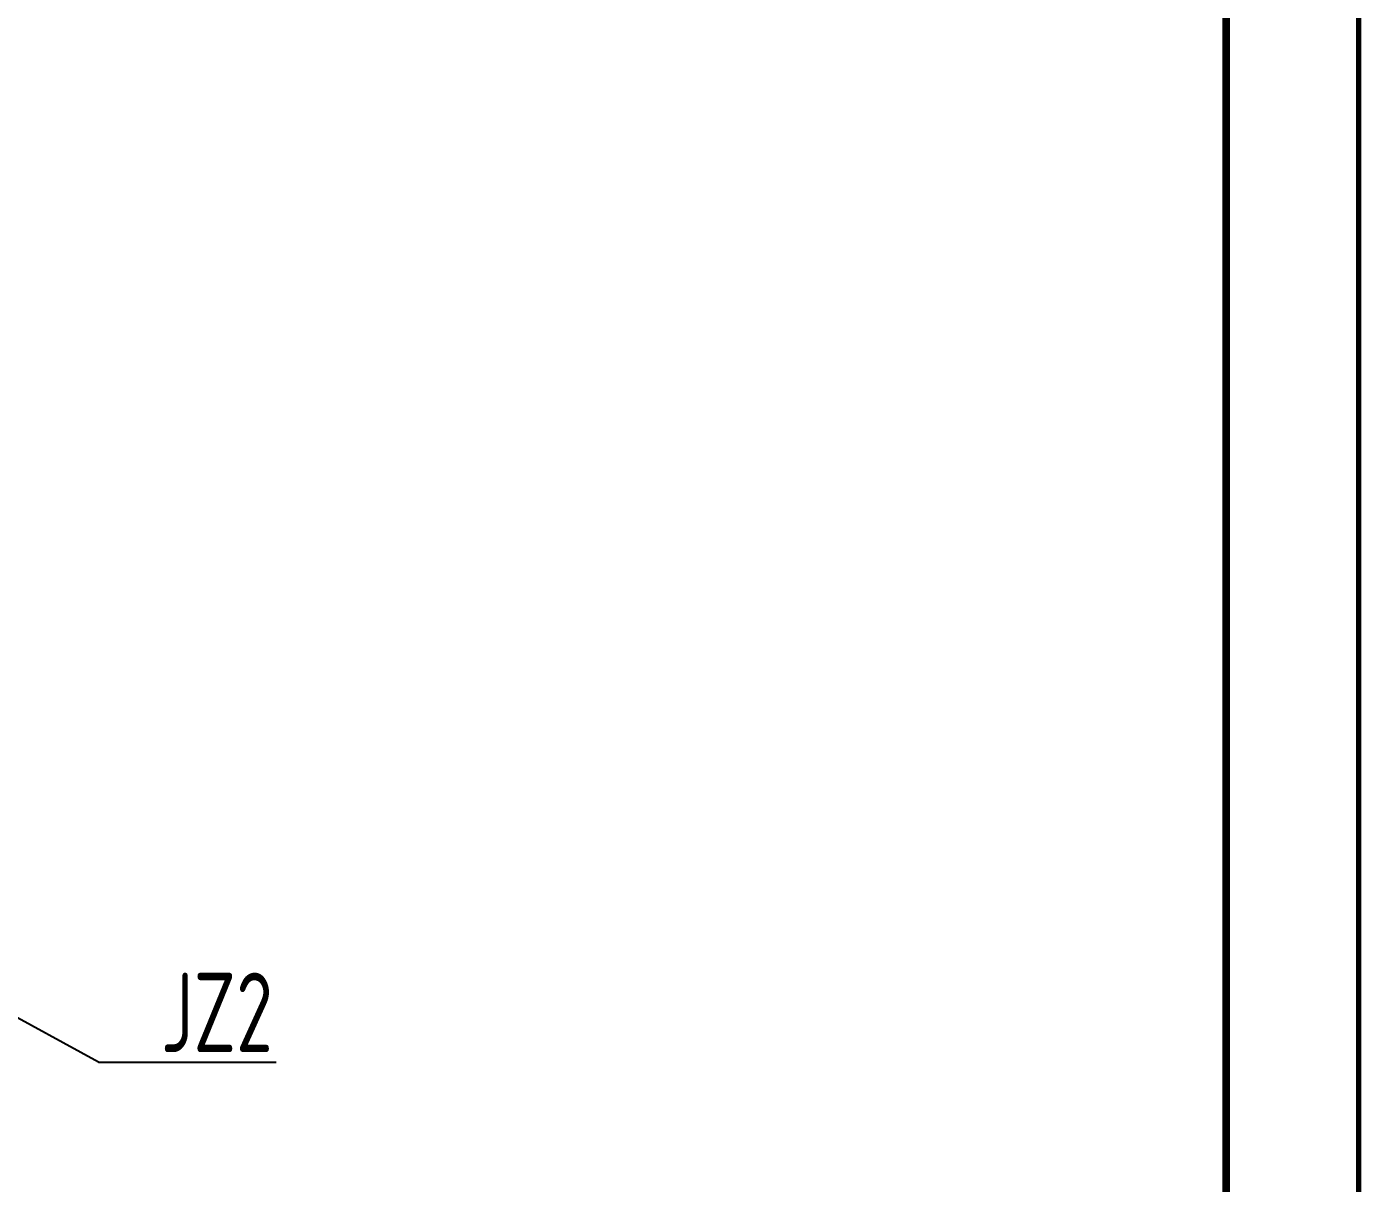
# Model space of a CAD drawing. Extents: x 447413 to 2975780, y -1432727 to 1301644.
# Drawn here: x 2728257 to 2743378, y 65025 to 78130 of the extents above; entities that cross this region are included whole.
import ezdxf
from ezdxf.enums import TextEntityAlignment as Align

# ---------------------------------------------------------------- set-up
doc = ezdxf.new("R2010")
doc.units = 0
doc.header["$LTSCALE"] = 1000
doc.header["$MEASUREMENT"] = 0
for name, color, linetype in [('图框', 253, 'Continuous'), ('焊缝标注', 253, 'Continuous'), ('螺栓孔标注', 253, 'Continuous')]:
    doc.layers.add(name, color=color, linetype=linetype)
doc.styles.add('PkpmHz', font='Pkpmeng', dxfattribs={"width": 0.6, "bigfont": 'hztxt'})

# ---------------------------------------------------------------- blocks, each defined once
blk = doc.blocks.new('A$C6B0021A6')
at = {"layer": '图框', "color": 2, "const_width": 40, "elevation": -84000}
blk.add_lwpolyline([(20, 84120), (118920, 84120), (118920, 20), (20, 20)], close=True, dxfattribs=at)
at = {"layer": '图框', "color": 153, "const_width": 58, "elevation": -84000}
blk.add_lwpolyline([(111420, 1020), (2520, 1020), (2520, 83120), (111420, 83120)], close=True, dxfattribs=at)

msp = doc.modelspace()

# ---------------------------------------------------------------- linework, layer by layer
at = {"layer": '螺栓孔标注', "ltscale": 100}
for q in [(2726803.3, 67633.4, 252000), (2731082.9, 66398.7, 252000)]:
    msp.add_line((2729071.9, 66398.7, 252000), q, dxfattribs=at)

# ---------------------------------------------------------------- block references
at = {"xscale": 1.5, "yscale": 1.5, "zscale": 1.5, "rotation": 270}
msp.add_blockref('A$C6B0021A6', (2617168.3, 230330.5, 252000), dxfattribs=at)

# ---------------------------------------------------------------- texts
at = {"layer": '焊缝标注', "style": 'PkpmHz', "width": 0.71}
msp.add_text('JZ2', height=900, dxfattribs=at).set_placement((2730411.8, 66511.9, 252000), align=Align.CENTER)

doc.saveas('drawing.dxf')
